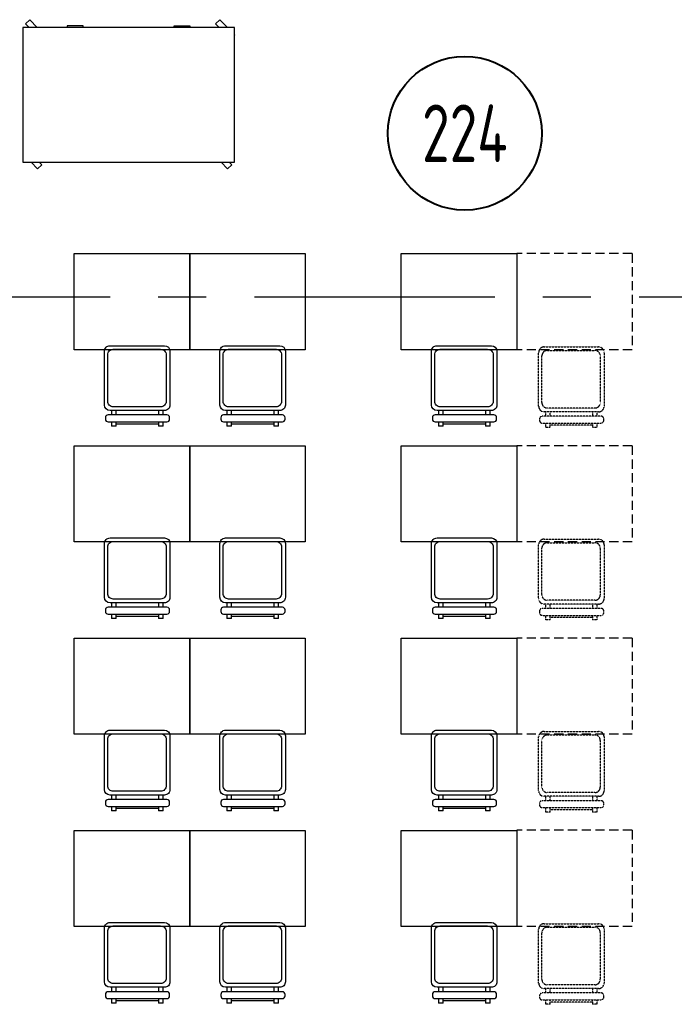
# Model space of a CAD drawing. Header units: millimetres. Extents: x -13407 to 95998, y -2719 to 109387.
# Drawn here: x 2216 to 5619, y 2462 to 7584 of the extents above; entities that cross this region are included whole.
import ezdxf
from ezdxf.enums import TextEntityAlignment as Align

# ---------------------------------------------------------------- set-up
doc = ezdxf.new("R2010")
doc.units = ezdxf.units.MM
for name, pattern in [('CENTER', [2, 1.25, -0.25, 0.25, -0.25]), ('HIDDEN', [6, 4, -2]), ('HIDDEN2', [4.7625, 3.175, -1.5875])]:
    doc.linetypes.add(name, pattern=pattern)
for name, color, linetype, lineweight in [('АР_Маркер экспликации', 239, 'Continuous', 13), ('АР_Номер помещения', 1, 'Continuous', 25), ('АР_Оси', 193, 'Continuous', 9), ('АР_Помещения_площадь', 19, 'Continuous', 9), ('ТХ_мебель передв', 250, 'Continuous', 13)]:
    doc.layers.add(name, color=color, linetype=linetype, lineweight=lineweight)
doc.styles.add('ISOCPEUR', font='isocpeur.ttf', dxfattribs={"width": 0.7})
doc.styles.get("Standard").update_dxf_attribs({"font": 'arial.ttf'})

# ---------------------------------------------------------------- blocks, each defined once
blk = doc.blocks.new('*U386')
at = {"layer": 'АР_Номер помещения', "color": 253}
blk.add_circle((-14316.5, 6510.1), 400, dxfattribs=at)
at = {"layer": 'АР_Номер помещения', "color": 253, "style": 'ISOCPEUR', "width": 0.7}
blk.add_attdef('НОМЕР_ПОМЕЩЕНИЯ', text='', height=300, dxfattribs=at).set_placement((-14316.5, 6510.1), align=Align.MIDDLE_CENTER)
at = {"layer": 'АР_Помещения_площадь', "color": 253, "lineweight": 30, "width": 0.7, "flags": 104}
blk.add_attdef('ИМЯ_ПОМЕЩЕНИЯ', text='', height=100, dxfattribs=at).set_placement((157.6, 1217.1), align=Align.MIDDLE_CENTER)
blk = doc.blocks.new('стол игровой 1100х700')
at = {"color": 253}
blk.add_lwpolyline([(-13226.6, -58670.8), (-12126.6, -58670.8), (-12126.6, -57970.8), (-13226.6, -57970.8)], close=True, dxfattribs=at)
for points in [[(-13200.3, -57970.8), (-13213, -57957.3), (-13190.7, -57936.2), (-13158, -57970.8)], [(-12212, -57970.8), (-12224.8, -57957.3), (-12202.5, -57936.2), (-12169.8, -57970.8)], [(-13226.6, -58632.2), (-13228.2, -58630.5), (-13226.6, -58628.9)], [(-13147.9, -58670.8), (-13129.2, -58690.6), (-13151.5, -58711.7), (-13190.1, -58670.8)], [(-12913.3, -58670.8), (-12913.3, -58679.8), (-12995.1, -58679.8), (-12995.1, -58670.8)], [(-12439.8, -58670.8), (-12439.8, -58679.8), (-12358, -58679.8), (-12358, -58670.8)], [(-12159.6, -58670.8), (-12141, -58690.6), (-12163.3, -58711.7), (-12201.9, -58670.8)]]:
    blk.add_lwpolyline(points, dxfattribs=at)
blk = doc.blocks.new('стул №3-5')
at = {"color": 253, "linetype": 'ByBlock', "extrusion": (-6.19742e-05, 0.000470712, 1)}
for p, q in [((-15372.7, 16664.9, 196.8), (-15348.5, 16664.9, 196.8)), ((-15372.7, 16664.9, 196.8), (-15372.7, 16641.7, 196.8)), ((-15348.5, 16641.7, 196.8), (-15348.5, 16664.9, 196.8)), ((-15348.5, 16653.3, 196.8), (-15128.7, 16653.3, 196.8)), ((-15128.7, 16664.9, 196.8), (-15104.4, 16664.9, 196.8)), ((-15128.7, 16664.9, 196.8), (-15128.7, 16641.7, 196.8)), ((-15104.4, 16641.7, 196.8), (-15104.4, 16664.9, 196.8)), ((-15407, 16627.7, 196.8), (-15407, 16619.9, 196.8)), ((-15086.8, 16641.7, 196.8), (-15393.1, 16641.7, 196.8)), ((-15393.1, 16605.9, 196.8), (-15086.8, 16605.9, 196.9)), ((-15372.7, 16605.9, 196.8), (-15372.7, 16583.2, 196.9)), ((-15348.5, 16583.2, 196.9), (-15348.5, 16605.9, 196.8)), ((-15128.7, 16605.9, 196.9), (-15128.7, 16583.2, 196.9)), ((-15104.4, 16583.2, 196.9), (-15104.4, 16605.9, 196.9)), ((-15072.8, 16619.9, 196.8), (-15072.8, 16627.7, 196.8))]:
    blk.add_line(p, q, dxfattribs=at)
at = {"color": 253, "ltscale": 100, "extrusion": (-6.19742e-05, 0.000470712, 1), "elevation": 205.6}
for points in [[(-15379.9, 16582.9), (-15097, 16582.9, -0.414169), (-15068.3, 16554.2), (-15068.3, 16274.2, -0.414258), (-15097, 16245.5), (-15379.9, 16245.5, -0.414169), (-15408.6, 16274.2), (-15408.6, 16554.2, -0.414258)], [(-15360.2, 16563.2), (-15113.6, 16563.2, -0.414214), (-15084.9, 16534.4), (-15084.9, 16292.6, -0.414214), (-15113.6, 16263.9), (-15360.2, 16263.9, -0.414214), (-15388.9, 16292.6), (-15388.9, 16534.4, -0.414214)]]:
    blk.add_lwpolyline(points, format="xyb", close=True, dxfattribs=at)
at = {"color": 253, "linetype": 'ByBlock', "extrusion": (-6.19742e-05, 0.000470712, 1)}
for centre, start, end in [((-15393, 16627.6, 205.6), 90, 180), ((-15393, 16619.8, 205.6), 180, 270), ((-15086.8, 16627.6, 205.6), 0, 90), ((-15086.8, 16619.8, 205.6), 270, 0)]:
    blk.add_arc(centre, 13.9, start, end, dxfattribs=at)
blk = doc.blocks.new('_стол№3-№5')
at = {"color": 253}
blk.add_lwpolyline([(-169868.3, 526261.4), (-169368.3, 526261.4), (-169368.3, 525661.4), (-169868.3, 525661.4)], close=True, dxfattribs=at)
blk = doc.blocks.new('_Стул резерв')
at = {"color": 253, "linetype": 'HIDDEN', "ltscale": 0.1, "extrusion": (6.19742e-05, -0.000470712, 1)}
for p, q in [((288.6, 58.9, 0), (-17.6, 58.9, 0)), ((0, 81.6, 0), (0, 58.9, 0)), ((24.3, 58.9, 0), (24.3, 81.6, 0)), ((244, 81.6, 0), (244, 58.9, 0)), ((268.3, 58.9, 0), (268.3, 81.6, 0)), ((-31.6, 45, 0), (-31.6, 37.1, 0)), ((-17.6, 23.2, 0), (288.6, 23.2, 0)), ((0, 23.2, 0), (0, 0)), ((24.3, 0, 0), (0, 0)), ((24.3, 0, 0), (24.3, 23.2, 0)), ((244, 11.6, 0), (24.3, 11.6, 0)), ((244, 23.2, 0), (244, 0, 0)), ((268.3, 0, 0), (244, 0, 0)), ((268.3, 0, 0), (268.3, 23.2, 0)), ((302.6, 37.1, 0), (302.6, 45, 0))]:
    blk.add_line(p, q, dxfattribs=at)
for points in [[(275.5, 81.9), (-7.4, 81.9, -0.414169), (-36.1, 110.6), (-36.1, 390.6, -0.414258), (-7.4, 419.3), (275.5, 419.3, -0.414169), (304.2, 390.6), (304.2, 110.6, -0.414258)], [(255.8, 101.6), (9.2, 101.6, -0.414214), (-19.5, 130.3), (-19.5, 372.2, -0.414214), (9.2, 400.9), (255.8, 400.9, -0.414214), (284.5, 372.2), (284.5, 130.3, -0.414214)]]:
    blk.add_lwpolyline(points, format="xyb", close=True, dxfattribs=at)
for centre, start, end in [((-17.6, 45), 90, 180), ((288.6, 45, 0), 0, 90), ((-17.6, 37.1), 180, 270), ((288.6, 37.1, 0), 270, 0)]:
    blk.add_arc(centre, 13.9, start, end, dxfattribs=at)
blk = doc.blocks.new('_стол.резерв')
at = {"color": 253, "linetype": 'HIDDEN2', "ltscale": 15}
for p, q in [((-20, 500), (-20, 0)), ((580, 500), (-20, 500)), ((580, 500), (580, 0)), ((580, 0), (-20, 0))]:
    blk.add_line(p, q, dxfattribs=at)

msp = doc.modelspace()

# ---------------------------------------------------------------- linework, layer by layer
at = {"layer": 'АР_Оси', "color": 253, "linetype": 'CENTER', "ltscale": 1000}
msp.add_line((-12563.8, 6142.2), (71033.4, 6142.2), dxfattribs=at)

# ---------------------------------------------------------------- block references
at = {"layer": 'АР_Маркер экспликации', "color": 253}
ref = msp.add_blockref('*U386', (18846.7, 482.4), dxfattribs=at)
ref.add_attrib('НОМЕР_ПОМЕЩЕНИЯ', '224', dxfattribs={"layer": 'АР_Номер помещения', "color": 253, "height": 300, "style": 'ISOCPEUR', "width": 0.7}).set_placement((4530.2, 6992.5), align=Align.MIDDLE_CENTER)
at = {"layer": 'ТХ_мебель передв', "color": 253}
for name, p, rotation in [('стол игровой 1100х700', (-9894.4, -51128.2), 180), ('_стол№3-№5', (-523161.4, -163501.4), 270), ('_стол№3-№5', (-522561.4, -163501.4), 270), ('_стол№3-№5', (-521461.4, -163501.4), 270), ('стул №3-5', (-12411.3, 22133.3), 180), ('стул №3-5', (-11811.3, 22133.3), 180), ('стул №3-5', (-10711.3, 22133.3), 180), ('_стол№3-№5', (-523161.4, -164501.4), 270), ('_стол№3-№5', (-522561.4, -164501.4), 270), ('_стол№3-№5', (-521461.4, -164501.4), 270), ('стул №3-5', (-12411.3, 21133.3), 180), ('стул №3-5', (-11811.3, 21133.3), 180), ('стул №3-5', (-10711.3, 21133.3), 180), ('_стол№3-№5', (-523161.4, -165501.4), 270), ('_стол№3-№5', (-522561.4, -165501.4), 270), ('_стол№3-№5', (-521461.4, -165501.4), 270), ('стул №3-5', (-12411.3, 20133.3), 180), ('стул №3-5', (-11811.3, 20133.3), 180), ('стул №3-5', (-10711.3, 20133.3), 180), ('_стол№3-№5', (-523161.4, -166501.4), 270), ('_стол№3-№5', (-522561.4, -166501.4), 270), ('_стол№3-№5', (-521461.4, -166501.4), 270), ('стул №3-5', (-12411.3, 19133.3), 180), ('стул №3-5', (-11811.3, 19133.3), 180), ('стул №3-5', (-10711.3, 19133.3), 180)]:
    msp.add_blockref(name, p, dxfattribs=dict(at, rotation=rotation))
for name, p in [('_стол.резерв', (4820, 5867)), ('_Стул резерв', (4950.3, 5462, 196.8)), ('_стол.резерв', (4820, 4867)), ('_Стул резерв', (4950.3, 4462, 196.8)), ('_стол.резерв', (4820, 3867)), ('_Стул резерв', (4950.3, 3462, 196.8)), ('_стол.резерв', (4820, 2867)), ('_Стул резерв', (4950.3, 2462, 196.8))]:
    msp.add_blockref(name, p, dxfattribs=at)

doc.saveas('drawing.dxf')
